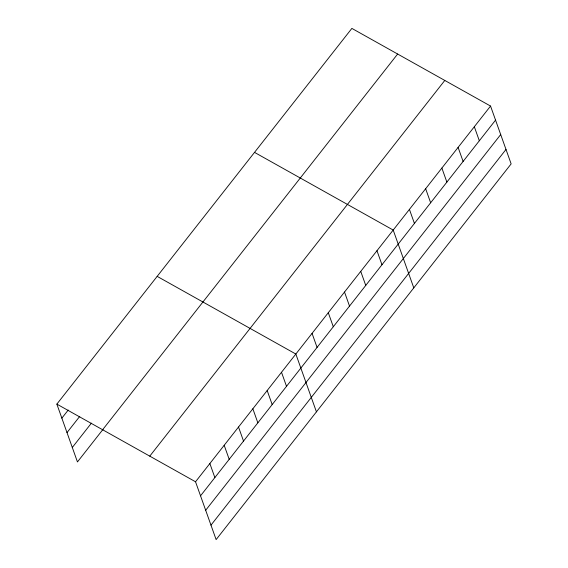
<?xml version="1.0" encoding="UTF-8"?>
<svg xmlns="http://www.w3.org/2000/svg" width="568" height="568" viewBox="0 0 568 568"><rect width="100%" height="100%" fill="white"/><g stroke="black" fill="none" stroke-linecap="round" stroke-linejoin="round"><path stroke-width="0.85" d="M56.857 404.111L351.876 28.4L490.553 106.067L511.143 163.889L216.124 539.6L195.534 481.778L56.857 404.111L77.447 461.933L102.922 429.486M61.855 418.147L68.224 410.039M67.003 432.596L79.74 416.38M72.299 447.485L91.405 423.153M102.616 429.742L397.643 54.031M149.767 456.147L444.794 80.436M195.534 481.778L490.553 106.067M200.532 495.821L495.552 120.111M205.68 510.27L500.699 134.559M210.976 525.151L506.003 149.441M254.521 152.387L393.198 230.054L413.788 287.877M157.166 276.368L295.843 354.034L316.433 411.857M474.33 126.735L479.328 140.772M458.099 147.396L463.105 161.44M441.876 168.064L446.874 182.101M425.652 188.725L430.65 202.769M409.421 209.386L414.427 223.43M376.975 250.715L381.973 264.759M360.744 271.383L365.742 285.42M344.52 292.044L349.519 306.088M328.29 312.712L333.295 326.749M312.066 333.373L317.065 347.417M281.508 372.288L286.513 386.325M267.18 390.535L272.178 404.572M252.852 408.782L257.851 422.826M238.524 427.029L243.523 441.073M224.19 445.284L229.195 459.32M209.862 463.531L214.86 477.567"/></g></svg>
